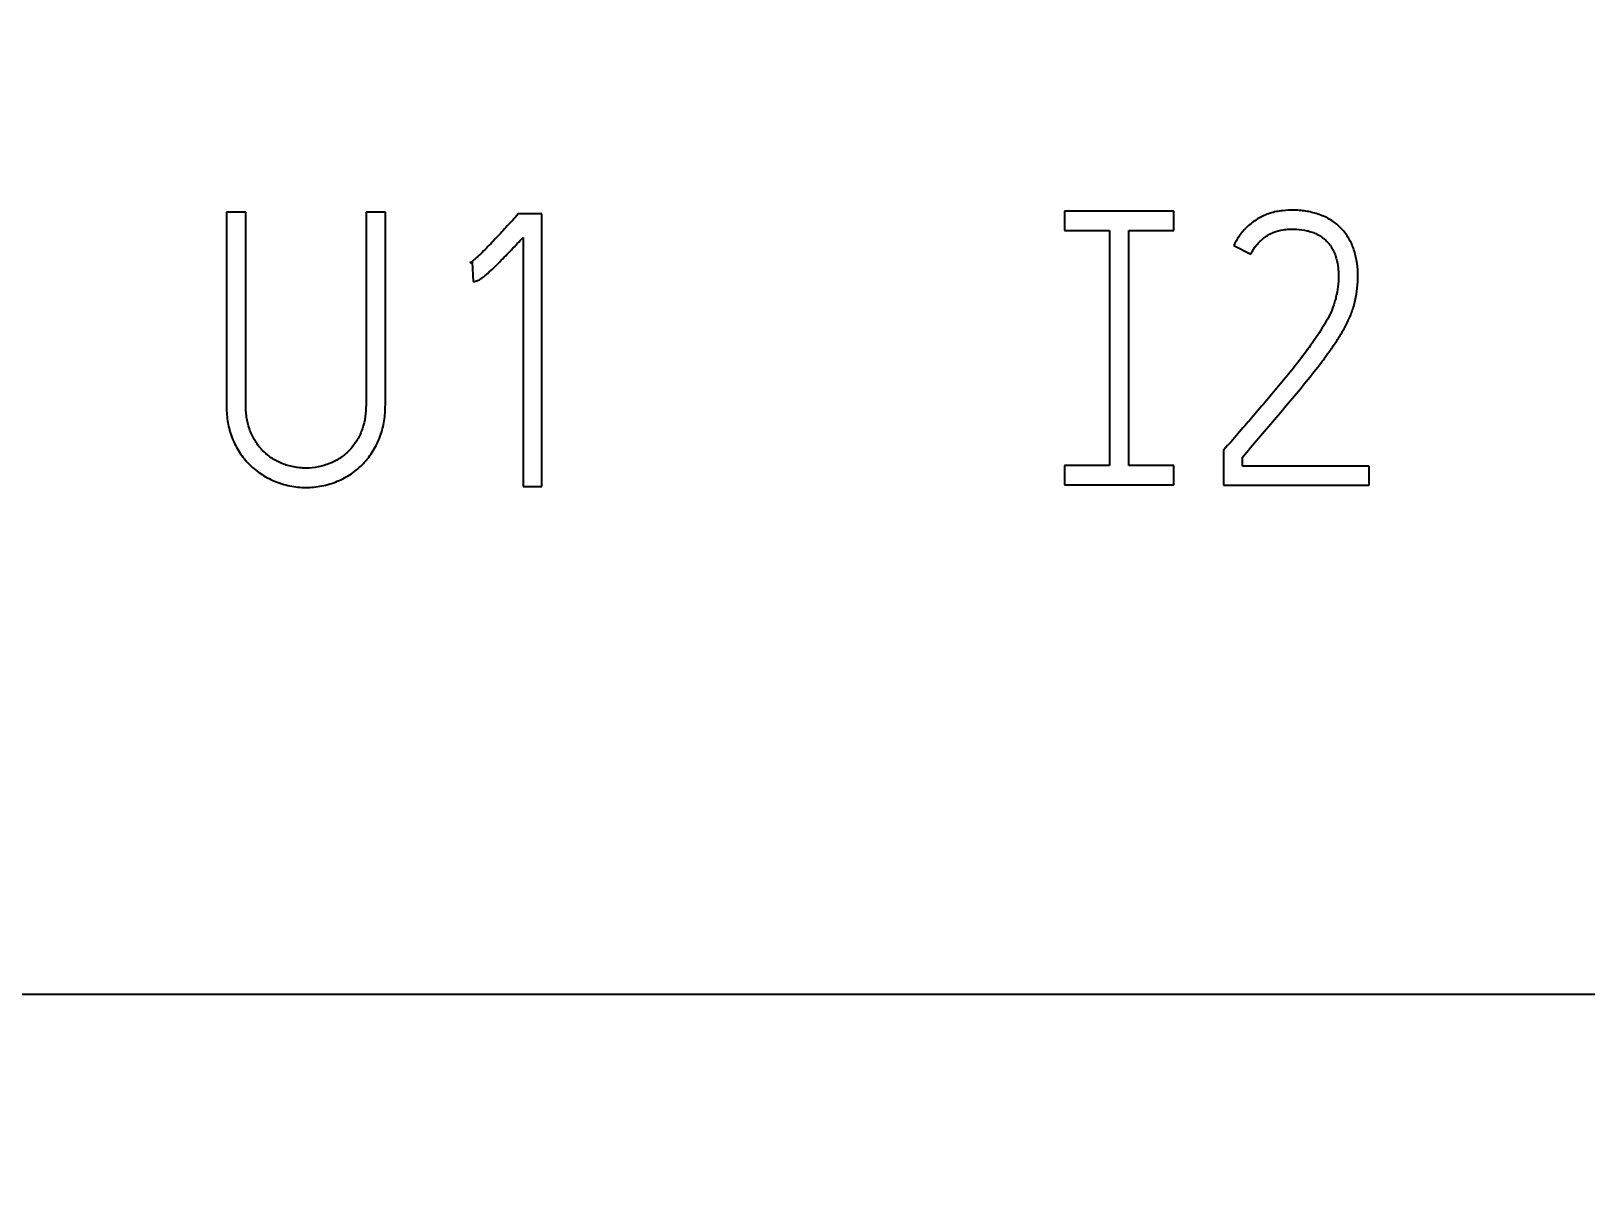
# Model space of a CAD drawing. Extents: x 0 to 420, y 0 to 297.
# Drawn here: x 124.89 to 134.55, y 146.34 to 153.55 of the extents above; entities that cross this region are included whole.
import ezdxf

# ---------------------------------------------------------------- set-up
doc = ezdxf.new("R2010")
doc.units = 0
doc.header["$LTSCALE"] = 23.1
for name, color, linetype in [('10000_FRONT', 7, 'CONTINUOUS'), ('10100_DIM_FRONT', 7, 'CONTINUOUS'), ('10500_FRONT_LABELING', 7, 'CONTINUOUS')]:
    doc.layers.add(name, color=color, linetype=linetype)
doc.styles.get("Standard").update_dxf_attribs({"font": 'txt', "width": 0.8})
doc.dimstyles.new('DIMSTYLE_1', dxfattribs={"dimtxt": 3.5, "dimasz": 3.5, "dimexe": 0.18, "dimexo": 0.0625, "dimgap": 0.09, "dimtad": 1, "dimtxsty": 'STANDARD', "dimcen": 0.09, "dimazin": 3, "dimtp": 0.05, "dimtm": 0.05, "dimtfac": 1, "dimtofl": 0, "dimtmove": 0, "dimatfit": 3, "dimtolj": 1})

# ---------------------------------------------------------------- blocks, each defined once
blk = doc.blocks.new('*D0')
at = {"layer": '10100_DIM_FRONT', "linetype": 'CONTINUOUS'}
for p, q in [((147.4005, 192.5601), (147.4005, 130.0621)), ((103.9005, 151.5111), (103.9005, 130.0621)), ((103.9005, 132.0621), (125.6505, 132.0621)), ((147.4005, 132.0621), (125.6505, 132.0621))]:
    blk.add_line(p, q, dxfattribs=at)
for points in [[(107.4005, 132.5621), (103.9005, 132.0621), (107.4005, 131.5621)], [(143.9005, 131.5621), (147.4005, 132.0621), (143.9005, 132.5621)]]:
    blk.add_solid(points, dxfattribs=at)
at = {"layer": '10100_DIM_FRONT', "linetype": 'CONTINUOUS', "width": 0.696429}
blk.add_text('43,5', height=3.5, dxfattribs=at).set_placement((121.6172, 132.9371))
blk = doc.blocks.new('*D1')
at = {"layer": '10100_DIM_FRONT', "linetype": 'CONTINUOUS'}
for p, q in [((111.900486, 192.560113), (111.900486, 137.865388)), ((147.400486, 192.560113), (147.400486, 137.865388)), ((111.900486, 139.865388), (129.650486, 139.865388)), ((147.400486, 139.865388), (129.650486, 139.865388))]:
    blk.add_line(p, q, dxfattribs=at)
for points in [[(115.400486, 140.365388), (111.900486, 139.865388), (115.400486, 139.365388)], [(143.900486, 139.365388), (147.400486, 139.865388), (143.900486, 140.365388)]]:
    blk.add_solid(points, dxfattribs=at)
at = {"layer": '10100_DIM_FRONT', "linetype": 'CONTINUOUS', "width": 0.678571}
blk.add_text('35,5', height=3.5, dxfattribs=at).set_placement((125.819828, 140.740388))

msp = doc.modelspace()

# ---------------------------------------------------------------- linework, layer by layer
at = {"layer": '10000_FRONT', "color": 7, "linetype": 'CONTINUOUS'}
msp.add_line((147.4005, 147.5611), (111.9005, 147.5611), dxfattribs=at)
at = {"layer": '10500_FRONT_LABELING', "color": 7, "linetype": 'CONTINUOUS'}
for p, q in [((126.1005, 152.4235), (126.1005, 151.2257)), ((126.2207, 152.4235), (126.1005, 152.4235)), ((126.2207, 151.2257), (126.2207, 152.4235)), ((126.9682, 152.4235), (126.9682, 151.2257)), ((127.0884, 152.4235), (126.9682, 152.4235)), ((127.0884, 151.2257), (127.0884, 152.4235)), ((127.9137, 152.4117), (127.8972, 152.3928)), ((128.0622, 152.4117), (127.9137, 152.4117)), ((128.0622, 150.7188), (128.0622, 152.4117)), ((131.3105, 152.4281), (131.3105, 152.3081)), ((131.9905, 152.4281), (131.3105, 152.4281)), ((131.9905, 152.3081), (131.9905, 152.4281)), ((127.9443, 152.2655), (127.9443, 150.7188)), ((131.3105, 152.3081), (131.5905, 152.3081)), ((131.5905, 152.3081), (131.5905, 150.8481)), ((131.7105, 150.8481), (131.7105, 152.3081)), ((131.7105, 152.3081), (131.9905, 152.3081)), ((132.3642, 152.2163), (132.4703, 152.162)), ((127.6142, 152.1075), (127.6284, 152.1122)), ((127.6284, 152.1122), (127.6354, 151.992)), ((132.3146, 150.9595), (132.3005, 150.943)), ((132.3005, 150.943), (132.3005, 150.7261)), ((132.4184, 150.844), (132.4184, 150.9006)), ((131.3105, 150.8481), (131.3105, 150.7281)), ((131.5905, 150.8481), (131.3105, 150.8481)), ((131.9905, 150.8481), (131.7105, 150.8481)), ((131.9905, 150.7281), (131.9905, 150.8481)), ((133.2059, 150.844), (132.4184, 150.844)), ((133.2059, 150.7261), (133.2059, 150.844)), ((127.9443, 150.7188), (128.0622, 150.7188)), ((131.3105, 150.7281), (131.9905, 150.7281)), ((132.3005, 150.7261), (133.2059, 150.7261))]:
    msp.add_line(p, q, dxfattribs=at)
for points, knots in [([(127.8972, 152.3928), (127.8861, 152.3802), (127.8747, 152.3679), (127.8521, 152.3432), (127.8408, 152.3308), (127.8067, 152.2938), (127.7839, 152.2693), (127.7377, 152.2206), (127.7145, 152.1964), (127.6784, 152.1614), (127.6661, 152.15), (127.6472, 152.1334), (127.6409, 152.1279), (127.628, 152.1173), (127.6214, 152.1121), (127.6142, 152.1075)], [0, 0, 0, 0, 0.125, 0.125, 0.25, 0.25, 0.5, 0.5, 0.75, 0.75, 0.875, 0.875, 0.9375, 0.9375, 1, 1, 1, 1]), ([(132.4184, 150.9006), (132.4514, 150.9397), (132.4845, 150.9787), (132.5507, 151.0568), (132.5839, 151.0958), (132.6503, 151.1737), (132.6834, 151.2127), (132.7492, 151.2911), (132.7818, 151.3305), (132.8463, 151.4099), (132.8783, 151.4499), (132.9246, 151.511), (132.9398, 151.5316), (132.9696, 151.5733), (132.9843, 151.5943), (133.0127, 151.637), (133.0265, 151.6588), (133.0523, 151.7031), (133.0644, 151.7256), (133.0858, 151.7719), (133.0953, 151.7955), (133.1113, 151.8442), (133.1177, 151.8694), (133.1275, 151.9197), (133.131, 151.9449), (133.135, 151.9957), (133.1357, 152.0212), (133.1338, 152.0724), (133.131, 152.0983), (133.1221, 152.1489), (133.1161, 152.1739), (133.103, 152.2104), (133.0979, 152.2224), (133.0865, 152.2456), (133.0803, 152.2569), (133.0667, 152.2786), (133.0592, 152.2889), (133.0429, 152.3088), (133.0343, 152.3184), (133.016, 152.3369), (133.0065, 152.3458), (132.9863, 152.3617), (132.9757, 152.3688), (132.9537, 152.3819), (132.9423, 152.3878), (132.9188, 152.3986), (132.9067, 152.4035), (132.8701, 152.4164), (132.8454, 152.4233), (132.8074, 152.4301), (132.7946, 152.4318), (132.7688, 152.4342), (132.7557, 152.435), (132.7169, 152.436), (132.6911, 152.4351), (132.6527, 152.4307), (132.6399, 152.4287), (132.6144, 152.4235), (132.6017, 152.4203), (132.5646, 152.4087), (132.541, 152.3984), (132.5074, 152.379), (132.4964, 152.3719), (132.4754, 152.3567), (132.4553, 152.3406), (132.437, 152.3225), (132.4195, 152.3035), (132.4112, 152.2934), (132.388, 152.2622), (132.3749, 152.24), (132.3642, 152.2163)], [0, 0, 0, 0, 0.0625, 0.0625, 0.125, 0.125, 0.1875, 0.1875, 0.25, 0.25, 0.3125, 0.3125, 0.34375, 0.34375, 0.375, 0.375, 0.40625, 0.40625, 0.4375, 0.4375, 0.46875, 0.46875, 0.5, 0.5, 0.53125, 0.53125, 0.5625, 0.5625, 0.59375, 0.59375, 0.625, 0.625, 0.640625, 0.640625, 0.65625, 0.65625, 0.671875, 0.671875, 0.6875, 0.6875, 0.703125, 0.703125, 0.71875, 0.71875, 0.734375, 0.734375, 0.75, 0.75, 0.78125, 0.78125, 0.796875, 0.796875, 0.8125, 0.8125, 0.84375, 0.84375, 0.859375, 0.859375, 0.875, 0.875, 0.90625, 0.90625, 0.921875, 0.921875, 0.9375, 0.953125, 0.953125, 0.96875, 0.96875, 1, 1, 1, 1]), ([(127.6354, 151.992), (127.6399, 151.992), (127.6442, 151.9927), (127.6528, 151.9945), (127.6571, 151.9955), (127.6654, 151.9986), (127.6693, 152.0006), (127.6768, 152.0049), (127.6805, 152.0073), (127.6912, 152.0148), (127.6981, 152.0201), (127.7117, 152.0311), (127.7183, 152.0367), (127.7379, 152.0539), (127.7506, 152.0658), (127.7757, 152.0899), (127.7881, 152.1021), (127.8249, 152.1391), (127.849, 152.1642), (127.8969, 152.2146), (127.9206, 152.24), (127.9443, 152.2655)], [0, 0, 0, 0, 0.03125, 0.03125, 0.0625, 0.0625, 0.09375, 0.09375, 0.125, 0.125, 0.1875, 0.1875, 0.25, 0.25, 0.375, 0.375, 0.5, 0.5, 0.75, 0.75, 1, 1, 1, 1]), ([(132.4703, 152.162), (132.4795, 152.182), (132.4912, 152.2005), (132.5117, 152.2259), (132.5192, 152.2341), (132.5349, 152.2495), (132.5515, 152.2638), (132.5696, 152.2759), (132.5885, 152.287), (132.5985, 152.292), (132.6289, 152.3048), (132.65, 152.3103), (132.6827, 152.3152), (132.6937, 152.3163), (132.7156, 152.3176), (132.7265, 152.3178), (132.7592, 152.3173), (132.781, 152.3153), (132.8134, 152.3093), (132.8242, 152.3067), (132.8453, 152.3006), (132.8557, 152.297), (132.8759, 152.2885), (132.8858, 152.2836), (132.9049, 152.2724), (132.9139, 152.2661), (132.9309, 152.2524), (132.9388, 152.245), (132.9499, 152.233), (132.9534, 152.2288), (132.9603, 152.2202), (132.9635, 152.2157), (132.9728, 152.202), (132.9782, 152.1925), (132.988, 152.173), (132.9922, 152.1629), (133.0031, 152.1317), (133.0076, 152.1104), (133.0122, 152.0782), (133.0133, 152.0673), (133.0147, 152.0456), (133.015, 152.0346), (133.0148, 152.0018), (133.0134, 151.9802), (133.0079, 151.9372), (133.0038, 151.916), (132.9963, 151.8843), (132.9935, 151.8738), (132.9874, 151.8528), (132.984, 151.8424), (132.9728, 151.8118), (132.9639, 151.7921), (132.9442, 151.7539), (132.9334, 151.7352), (132.9109, 151.6984), (132.8992, 151.6802), (132.8633, 151.6262), (132.8383, 151.5908), (132.7871, 151.5212), (132.7607, 151.487), (132.7069, 151.4195), (132.6793, 151.3863), (132.6239, 151.3201), (132.5961, 151.2871), (132.5402, 151.2212), (132.5122, 151.1884), (132.456, 151.1228), (132.4277, 151.0902), (132.3853, 151.0412), (132.3711, 151.0249), (132.3429, 150.9922), (132.3287, 150.9759), (132.3146, 150.9595)], [0, 0, 0, 0, 0.03125, 0.03125, 0.046875, 0.046875, 0.0625, 0.078125, 0.078125, 0.09375, 0.09375, 0.125, 0.125, 0.140625, 0.140625, 0.15625, 0.15625, 0.1875, 0.1875, 0.203125, 0.203125, 0.21875, 0.21875, 0.234375, 0.234375, 0.25, 0.25, 0.265625, 0.265625, 0.273438, 0.273438, 0.28125, 0.28125, 0.296875, 0.296875, 0.3125, 0.3125, 0.34375, 0.34375, 0.359375, 0.359375, 0.375, 0.375, 0.40625, 0.40625, 0.4375, 0.4375, 0.453125, 0.453125, 0.46875, 0.46875, 0.5, 0.5, 0.53125, 0.53125, 0.5625, 0.5625, 0.625, 0.625, 0.6875, 0.6875, 0.75, 0.75, 0.8125, 0.8125, 0.875, 0.875, 0.9375, 0.9375, 0.96875, 0.96875, 1, 1, 1, 1]), ([(126.1005, 151.2257), (126.1005, 151.1924), (126.1027, 151.1594), (126.11, 151.1106), (126.1132, 151.0944), (126.1192, 151.0703), (126.1214, 151.0623), (126.1263, 151.0464), (126.129, 151.0384), (126.1432, 150.9993), (126.1578, 150.9697), (126.1836, 150.9276), (126.1928, 150.914), (126.213, 150.8876), (126.224, 150.8748), (126.2586, 150.8386), (126.284, 150.8173), (126.3251, 150.7892), (126.3394, 150.7804), (126.369, 150.7644), (126.3841, 150.7573), (126.4302, 150.7382), (126.462, 150.7285), (126.5114, 150.7185), (126.528, 150.7159), (126.5612, 150.7126), (126.5943, 150.7109), (126.6276, 150.7124), (126.6609, 150.7156), (126.6776, 150.7181), (126.7268, 150.7278), (126.7586, 150.7374), (126.8048, 150.7562), (126.82, 150.7633), (126.8496, 150.7792), (126.8638, 150.7879), (126.9049, 150.816), (126.9301, 150.8373), (126.9589, 150.8676), (126.9645, 150.8738), (126.9753, 150.8866), (126.9806, 150.8931), (126.9956, 150.9129), (127.0049, 150.9266), (127.0222, 150.9549), (127.0302, 150.9694), (127.0447, 150.9993), (127.0513, 151.0148), (127.0627, 151.0459), (127.0675, 151.0617), (127.0756, 151.0937), (127.0788, 151.1099), (127.0837, 151.1426), (127.0855, 151.1591), (127.0879, 151.1924), (127.0884, 151.209), (127.0884, 151.2257)], [0, 0, 0, 0, 0.0625, 0.0625, 0.09375, 0.09375, 0.109375, 0.109375, 0.125, 0.125, 0.1875, 0.1875, 0.21875, 0.21875, 0.25, 0.25, 0.3125, 0.3125, 0.34375, 0.34375, 0.375, 0.375, 0.4375, 0.4375, 0.46875, 0.46875, 0.5, 0.53125, 0.53125, 0.5625, 0.5625, 0.625, 0.625, 0.65625, 0.65625, 0.6875, 0.6875, 0.75, 0.75, 0.765625, 0.765625, 0.78125, 0.78125, 0.8125, 0.8125, 0.84375, 0.84375, 0.875, 0.875, 0.90625, 0.90625, 0.9375, 0.9375, 0.96875, 0.96875, 1, 1, 1, 1]), ([(126.9682, 151.2257), (126.9682, 151.2003), (126.9666, 151.1752), (126.9596, 151.1257), (126.9541, 151.1013), (126.9417, 151.0653), (126.9369, 151.0534), (126.9262, 151.0304), (126.9203, 151.0192), (126.9075, 150.9974), (126.9006, 150.9868), (126.8856, 150.9663), (126.8774, 150.9564), (126.8514, 150.9282), (126.8322, 150.9118), (126.8009, 150.8902), (126.79, 150.8835), (126.7674, 150.8714), (126.7558, 150.866), (126.7204, 150.8517), (126.6959, 150.8445), (126.6456, 150.8345), (126.6203, 150.8319), (126.5822, 150.8319), (126.5695, 150.8326), (126.5441, 150.8351), (126.5313, 150.837), (126.4938, 150.8444), (126.4694, 150.8514), (126.4399, 150.8632), (126.434, 150.8658), (126.4224, 150.8711), (126.4167, 150.874), (126.3997, 150.883), (126.3889, 150.8896), (126.3576, 150.911), (126.3384, 150.9274), (126.3167, 150.9507), (126.3124, 150.9555), (126.3043, 150.9654), (126.3004, 150.9704), (126.2891, 150.9857), (126.2822, 150.9963), (126.2693, 151.0181), (126.2633, 151.0293), (126.2525, 151.0523), (126.2477, 151.0642), (126.2352, 151.1), (126.2295, 151.1246), (126.2241, 151.1622), (126.2228, 151.1749), (126.2211, 151.2002), (126.2207, 151.213), (126.2207, 151.2257)], [0, 0, 0, 0, 0.0625, 0.0625, 0.125, 0.125, 0.15625, 0.15625, 0.1875, 0.1875, 0.21875, 0.21875, 0.25, 0.25, 0.3125, 0.3125, 0.34375, 0.34375, 0.375, 0.375, 0.4375, 0.4375, 0.5, 0.5, 0.53125, 0.53125, 0.5625, 0.5625, 0.625, 0.625, 0.640625, 0.640625, 0.65625, 0.65625, 0.6875, 0.6875, 0.75, 0.75, 0.765625, 0.765625, 0.78125, 0.78125, 0.8125, 0.8125, 0.84375, 0.84375, 0.875, 0.875, 0.9375, 0.9375, 0.96875, 0.96875, 1, 1, 1, 1])]:
    msp.add_open_spline(points, degree=3, knots=knots, dxfattribs=at)

# ---------------------------------------------------------------- dimensions: what is measured, and where the dimension line sits
at = {"layer": '10100_DIM_FRONT', "linetype": 'CONTINUOUS'}
for base, p1, text, picture, middle in [((147.4005, 132.0621), (103.9005, 151.5111), '43,5', '*D0', (126.4922, 134.6871)), ((147.4005, 139.8654), (111.9005, 192.5601), '35,5', '*D1', (130.5698, 142.4904))]:
    dim = msp.add_linear_dim(base=base, p1=p1, p2=(147.4005, 192.5601), text=text, dimstyle='DIMSTYLE_1', dxfattribs=at)
    dim.commit()
    dim.dimension.update_dxf_attribs({"geometry": picture, "text_midpoint": middle, "dimtype": 160})

doc.saveas('drawing.dxf')
